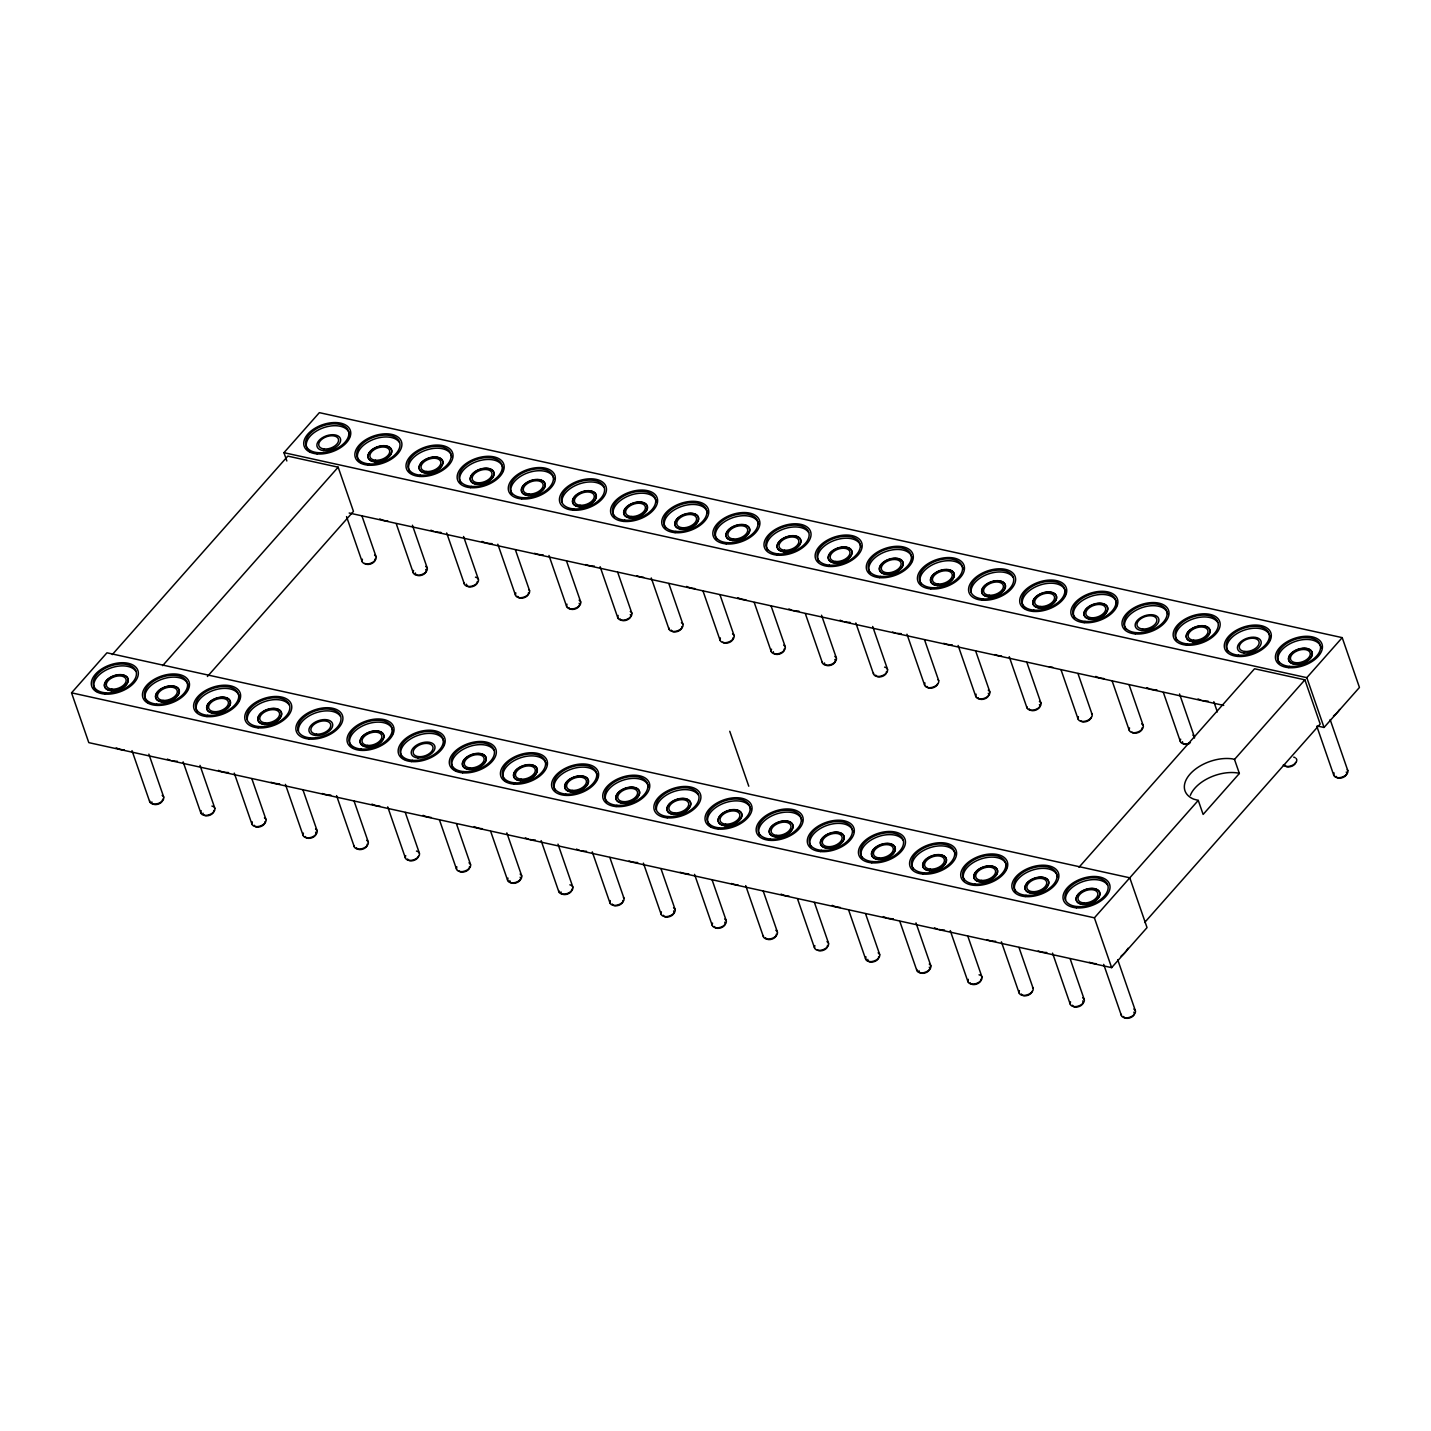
<?xml version="1.0" encoding="UTF-8"?>
<svg xmlns="http://www.w3.org/2000/svg" width="1431" height="1431" viewBox="0 0 1431 1431"><rect width="100%" height="100%" fill="white"/><g stroke="black" fill="none" stroke-linecap="round" stroke-linejoin="round"><path stroke-width="1.5" d="M71.55 692.837L106.949 652.804L1129.792 877.811L1147.036 927.61L1111.637 967.642L88.794 742.635L71.55 692.837L1094.393 917.826L1111.637 967.642M286.844 460.979L283.964 452.679L319.363 412.647L1342.206 637.636L1359.45 687.452L1324.051 727.467L1317.504 726.036M112.28 654.593L287.828 456.113L338.163 467.186L353.457 511.386L207.423 676.487M162.615 665.665L338.163 467.186M1079.01 867.24L1254.558 668.76L1304.893 679.832L1320.187 724.032L1144.657 922.494M1094.393 917.826L1198.266 800.394L1193.579 799.106A33.235 19.533 -19.1 0 1 1191.075 772.99A33.235 19.533 -19.1 0 1 1232.574 758.895L1234.506 759.432L1239.371 773.473L1203.131 814.436L1198.266 800.394M1234.506 759.432L1304.893 679.832M1324.051 727.467L1306.807 677.668L1342.206 637.636M283.964 452.679L1306.807 677.668M349.182 513.031L1223.72 705.411M1239.371 773.473L1237.439 772.937A33.235 19.533 -19.1 0 0 1190.342 795.314M1330.132 719.543L1347.823 770.665M1316.806 726.25L1333.799 775.316M1213.828 701.709L1217.352 711.923M1179.538 693.963L1194.402 736.911M1163.385 692.497L1180.378 741.58M1129.095 684.769L1143.262 725.66M1112.245 681.245L1129.238 730.329M1077.954 673.518L1092.121 714.409M1061.104 669.994L1078.098 719.077M1026.814 662.267L1040.981 703.158M1117.718 959.7L1135.409 1010.823M1009.249 656.704L1026.957 707.826M1103.695 964.369L1121.385 1015.491M975.674 651.016L989.841 691.906M1070.12 958.681L1084.269 999.571M958.108 645.453L975.817 696.575M1052.554 953.118L1070.245 1004.24M924.533 639.764L938.7 680.655M1018.979 947.429L1033.128 988.32M906.968 634.201L924.676 685.324M1001.414 941.866L1019.105 992.989M872.677 626.474L887.56 669.422M967.821 936.178L981.988 977.069M855.827 622.95L873.536 674.073M950.256 930.615L967.964 981.738M821.537 615.223L836.42 658.171M915.983 922.888L930.848 965.818M805.385 613.756L822.396 662.821M899.831 921.403L916.824 970.486M771.112 606.011L785.279 646.919M865.54 913.676L879.707 954.566M754.244 602.505L771.237 651.57M848.69 910.17L865.683 959.235M719.972 594.759L734.121 635.668M814.4 902.424L828.567 943.315M703.104 591.253L720.097 640.319M797.55 898.918L814.543 947.984M729.756 731.295L748.771 786.209M668.832 583.526L682.981 624.417M763.26 891.173L777.427 932.082M651.266 577.963L668.957 629.085M745.694 885.61L763.403 936.733M617.691 572.275L631.84 613.166M712.119 879.922L726.286 920.831M600.126 566.712L617.816 617.834M694.554 874.359L712.262 925.481M566.533 561.024L580.7 601.914M660.979 868.671L675.146 909.579M548.967 555.461L566.676 606.583M643.413 863.126L661.122 914.23M515.393 549.772L529.559 590.663M609.839 857.437L624.005 898.328M497.827 544.209L515.536 595.332M592.273 851.874L609.982 902.997M463.555 536.482L478.419 579.412M557.983 844.129L572.847 887.077M446.687 532.958L464.395 584.081M541.133 840.623L558.823 891.746M412.414 525.231L427.279 568.161M506.842 832.878L521.707 875.826M396.262 523.746L413.255 572.829M490.69 831.411L507.683 880.494M361.971 516.019L376.138 556.909M456.417 823.684L470.566 864.574M346.535 516.591L362.115 561.578M439.55 820.16L456.543 869.243M405.277 812.432L419.426 853.323M387.712 806.869L405.402 857.992M354.119 801.181L368.286 842.072M336.553 795.618L354.262 846.741M302.978 789.93L317.145 830.821M285.413 784.367L303.122 835.489M251.838 778.679L266.005 819.587M234.273 773.116L251.981 824.238M200 765.388L214.865 808.336M183.132 761.864L200.841 812.987M148.86 754.137L163.724 797.085M131.992 750.631L149.7 801.736M1082.695 997.801A7.388 4.347 -19.1 0 1 1078.545 1006.065A7.388 4.347 -19.1 0 1 1070.549 1001.843M964.476 880.566A22.431 13.183 -19.1 0 1 983.222 858.296A22.431 13.183 -19.1 0 1 1006.154 869.458M995.654 941.294A24.399 14.346 -19.1 0 1 991.916 941.008M990.18 940.704A24.399 14.346 -19.1 0 1 987.014 939.738M1032.073 991.325A5.635 3.309 -19.1 0 1 1026.921 995.6A5.635 3.309 -19.1 0 1 1021.323 993.99M1032.556 987.318A7.388 4.347 -19.1 0 1 1026.474 995.082A7.388 4.347 -19.1 0 1 1019.409 990.592M711.332 826.939A22.431 13.183 -19.1 0 1 721.993 803.989A22.431 13.183 -19.1 0 1 750.756 809.588M789.179 896.217A24.399 14.346 -19.1 0 1 781.058 894.089M827.44 945.444A5.635 3.309 -19.1 0 1 823.755 950.13A5.635 3.309 -19.1 0 1 817.19 949.755M826.993 941.562A7.388 4.347 -19.1 0 1 822.825 949.808A7.388 4.347 -19.1 0 1 814.847 945.605M776.3 934.193A5.635 3.309 -19.1 0 1 771.917 939.147A5.635 3.309 -19.1 0 1 765.621 937.752M775.852 930.311A7.388 4.347 -19.1 0 1 772.597 938.217A7.388 4.347 -19.1 0 1 763.313 935.588M759.915 835.561A22.431 13.183 -19.1 0 1 775.852 814.167A22.431 13.183 -19.1 0 1 801.897 820.822M520.151 877.185A5.635 3.309 -19.1 0 1 516.215 882.891A5.635 3.309 -19.1 0 1 509.83 880.62M520.133 874.055A7.388 4.347 -19.1 0 1 515.983 882.319A7.388 4.347 -19.1 0 1 507.987 878.097M929.291 967.195A5.635 3.309 -19.1 0 1 925.356 972.883A5.635 3.309 -19.1 0 1 918.97 970.612M506.753 781.934A22.431 13.183 -19.1 0 1 517.414 759.002A22.431 13.183 -19.1 0 1 546.177 764.583M1015.616 891.817A22.431 13.183 -19.1 0 1 1031.554 870.406A22.431 13.183 -19.1 0 1 1057.598 877.078M1046.794 952.527A24.399 14.346 -19.1 0 1 1038.173 950.971M1128.022 948.252A24.399 14.346 -19.1 0 1 1121.081 956.087M1096.039 963.707A24.399 14.346 -19.1 0 1 1089.313 962.222M482.336 828.71A24.399 14.346 -19.1 0 1 474.216 826.581M1295.627 762.419A5.635 3.309 -19.1 0 1 1290.494 766.676A5.635 3.309 -19.1 0 1 1284.877 765.084M1296.128 758.412A7.388 4.347 -19.1 0 1 1292.73 765.156A7.388 4.347 -19.1 0 1 1283.231 765.066M1293.731 757.16A7.388 4.347 -19.1 0 1 1295.109 757.643M1347.269 769.663A7.388 4.347 -19.1 0 1 1341.169 777.409A7.388 4.347 -19.1 0 1 1334.103 772.937M1346.267 772.025A5.635 3.309 -19.1 0 1 1343.029 777.462A5.635 3.309 -19.1 0 1 1336.017 776.335M1279.171 662.893A22.431 13.183 -19.1 0 1 1295.109 641.499A22.431 13.183 -19.1 0 1 1321.153 648.171M1208.068 701.118A24.399 14.346 -19.1 0 1 1202.595 700.546M1200.967 700.117A24.399 14.346 -19.1 0 1 1198.051 698.918M886.987 668.42A7.388 4.347 -19.1 0 1 881.818 675.897A7.388 4.347 -19.1 0 1 873.447 672.928M884.591 667.15A7.388 4.347 -19.1 0 1 885.986 667.651M971.166 592.166A22.431 13.183 -19.1 0 1 988.266 574.01A22.431 13.183 -19.1 0 1 1013.13 577.426M818.908 561.65A22.431 13.183 -19.1 0 1 834.845 540.256A22.431 13.183 -19.1 0 1 860.872 546.91M643.61 577.301A24.399 14.346 -19.1 0 1 636.884 575.817M681.854 626.545A5.635 3.309 -19.1 0 1 677.489 631.482A5.635 3.309 -19.1 0 1 671.175 630.087M681.406 622.646A7.388 4.347 -19.1 0 1 678.151 630.57A7.388 4.347 -19.1 0 1 668.867 627.923M614.328 516.645A22.431 13.183 -19.1 0 1 630.266 495.251A22.431 13.183 -19.1 0 1 656.31 501.923M361.184 463.036A22.431 13.183 -19.1 0 1 369.234 441.356A22.431 13.183 -19.1 0 1 399.428 442.429M387.89 521.063A24.399 14.346 -19.1 0 1 379.77 518.934M425.723 569.538A5.635 3.309 -19.1 0 1 421.787 575.226A5.635 3.309 -19.1 0 1 415.401 572.972M425.705 566.408A7.388 4.347 -19.1 0 1 421.537 574.654A7.388 4.347 -19.1 0 1 413.559 570.432M1125.75 629.157A22.431 13.183 -19.1 0 1 1141.688 607.746A22.431 13.183 -19.1 0 1 1167.732 614.418M1156.928 689.867A24.399 14.346 -19.1 0 1 1151.454 689.295M1149.826 688.866A24.399 14.346 -19.1 0 1 1146.911 687.667M1188.911 743.977A5.635 3.309 -19.1 0 1 1183.026 743.351M1182.596 742.582A5.635 3.309 -19.1 0 1 1182.525 741.705M1192.828 735.14A7.388 4.347 -19.1 0 1 1194.491 738.074M1190.431 742.653A7.388 4.347 -19.1 0 1 1182.614 743.619A7.388 4.347 -19.1 0 1 1180.682 739.183M528.433 592.792A5.635 3.309 -19.1 0 1 524.068 597.729A5.635 3.309 -19.1 0 1 517.754 596.351M528.987 589.661A7.388 4.347 -19.1 0 1 522.905 597.425A7.388 4.347 -19.1 0 1 515.84 592.935M798.927 611.126A24.399 14.346 -19.1 0 1 793.454 610.536M791.826 610.107A24.399 14.346 -19.1 0 1 788.91 608.926M834.845 659.53A5.635 3.309 -19.1 0 1 830.91 665.236A5.635 3.309 -19.1 0 1 824.524 662.964M834.828 656.4A7.388 4.347 -19.1 0 1 831.572 664.306A7.388 4.347 -19.1 0 1 822.288 661.677M1074.609 617.906A22.431 13.183 -19.1 0 1 1093.356 595.636A22.431 13.183 -19.1 0 1 1116.287 606.798M579.144 603.274A5.635 3.309 -19.1 0 1 575.888 608.73A5.635 3.309 -19.1 0 1 568.894 607.585M579.126 600.144A7.388 4.347 -19.1 0 1 574.958 608.408A7.388 4.347 -19.1 0 1 566.98 604.186M1176.89 640.39A22.431 13.183 -19.1 0 1 1190.109 620.07A22.431 13.183 -19.1 0 1 1217.709 622.431M310.044 451.785A22.431 13.183 -19.1 0 1 323.424 427.762A22.431 13.183 -19.1 0 1 349.164 438.047M375.011 559.038A5.635 3.309 -19.1 0 1 371.327 563.725A5.635 3.309 -19.1 0 1 364.762 563.349M374.564 555.156A7.388 4.347 -19.1 0 1 370.396 563.403A7.388 4.347 -19.1 0 1 362.419 559.199M1339.666 709.454A24.399 14.346 -19.1 0 1 1333.495 715.929M1228.031 651.642A22.431 13.183 -19.1 0 1 1246.777 629.39A22.431 13.183 -19.1 0 1 1269.708 640.551M366.712 840.319A7.388 4.347 -19.1 0 1 363.456 848.225A7.388 4.347 -19.1 0 1 354.173 845.578M367.159 844.201A5.635 3.309 -19.1 0 1 362.794 849.138A5.635 3.309 -19.1 0 1 356.48 847.76M97.63 691.942A22.431 13.183 -19.1 0 1 105.679 670.263A22.431 13.183 -19.1 0 1 135.873 671.354M298.471 731.08A22.431 13.183 -19.1 0 1 315.571 712.924A22.431 13.183 -19.1 0 1 340.453 716.341M353.332 748.198A22.431 13.183 -19.1 0 1 366.712 724.175A22.431 13.183 -19.1 0 1 392.452 734.461M944.514 930.043A24.399 14.346 -19.1 0 1 939.04 929.452M937.412 929.023A24.399 14.346 -19.1 0 1 934.497 927.825M980.861 979.198A5.635 3.309 -19.1 0 1 977.838 983.562A5.635 3.309 -19.1 0 1 971.381 984.099M970.612 983.508A5.635 3.309 -19.1 0 1 970.182 982.757M981.416 976.085A7.388 4.347 -19.1 0 1 975.334 983.83A7.388 4.347 -19.1 0 1 968.268 979.341M979.037 974.815A7.388 4.347 -19.1 0 1 980.414 975.316M315.589 832.198A5.635 3.309 -19.1 0 1 312.334 837.636A5.635 3.309 -19.1 0 1 305.34 836.509M315.571 829.068A7.388 4.347 -19.1 0 1 311.403 837.314A7.388 4.347 -19.1 0 1 303.426 833.11M586.513 851.284A24.399 14.346 -19.1 0 1 581.04 850.712M579.412 850.282A24.399 14.346 -19.1 0 1 576.496 849.084M247.33 719.829A22.431 13.183 -19.1 0 1 264.431 701.673A22.431 13.183 -19.1 0 1 289.312 705.089M279.653 783.794A24.399 14.346 -19.1 0 1 271.031 782.238M197.353 711.815A22.431 13.183 -19.1 0 1 216.099 689.563A22.431 13.183 -19.1 0 1 239.031 700.707M228.513 772.543A24.399 14.346 -19.1 0 1 218.496 770.343M264.878 821.698A5.635 3.309 -19.1 0 1 260.514 826.653A5.635 3.309 -19.1 0 1 254.199 825.258M264.431 817.817A7.388 4.347 -19.1 0 1 260.263 826.063A7.388 4.347 -19.1 0 1 252.285 821.859M512.048 494.16A22.431 13.183 -19.1 0 1 527.985 472.767A22.431 13.183 -19.1 0 1 554.03 479.421M543.225 554.87A24.399 14.346 -19.1 0 1 534.586 553.314M811.055 846.812A22.431 13.183 -19.1 0 1 826.993 825.419A22.431 13.183 -19.1 0 1 853.037 832.073M404.472 759.45A22.431 13.183 -19.1 0 1 417.852 735.427A22.431 13.183 -19.1 0 1 443.592 745.712M431.196 817.459A24.399 14.346 -19.1 0 1 423.075 815.33M469.44 866.703A5.635 3.309 -19.1 0 1 465.755 871.39A5.635 3.309 -19.1 0 1 459.19 871.014M468.992 862.804A7.388 4.347 -19.1 0 1 464.842 871.068A7.388 4.347 -19.1 0 1 456.847 866.846M862.195 858.063A22.431 13.183 -19.1 0 1 875.414 837.743A22.431 13.183 -19.1 0 1 903.015 840.086M893.355 918.791A24.399 14.346 -19.1 0 1 887.9 918.201M886.272 917.772A24.399 14.346 -19.1 0 1 883.338 916.591M569.896 884.823A7.388 4.347 -19.1 0 1 572.311 889.885A7.388 4.347 -19.1 0 1 564.029 894.16A7.388 4.347 -19.1 0 1 558.734 890.583M571.72 889.206A5.635 3.309 -19.1 0 1 566.658 894.339A5.635 3.309 -19.1 0 1 560.97 891.871M929.274 964.065A7.388 4.347 -19.1 0 1 926.018 971.971A7.388 4.347 -19.1 0 1 916.734 969.324M214.292 807.334A7.388 4.347 -19.1 0 1 208.193 815.08A7.388 4.347 -19.1 0 1 201.145 810.608M211.913 806.082A7.388 4.347 -19.1 0 1 213.291 806.565M213.738 810.447A5.635 3.309 -19.1 0 1 208.658 815.598A5.635 3.309 -19.1 0 1 202.987 813.13M162.15 795.314A7.388 4.347 -19.1 0 1 158.895 803.22A7.388 4.347 -19.1 0 1 149.611 800.591M162.597 799.196A5.635 3.309 -19.1 0 1 157.517 804.347A5.635 3.309 -19.1 0 1 151.847 801.879M688.794 873.786A24.399 14.346 -19.1 0 1 680.172 872.23M656.453 809.821A22.431 13.183 -19.1 0 1 673.572 791.665A22.431 13.183 -19.1 0 1 698.435 795.099M673.572 907.809A7.388 4.347 -19.1 0 1 669.404 916.055A7.388 4.347 -19.1 0 1 661.408 911.851M673.572 910.939A5.635 3.309 -19.1 0 1 670.334 916.377A5.635 3.309 -19.1 0 1 663.322 915.25M637.654 862.535A24.399 14.346 -19.1 0 1 629.032 860.979M606.494 801.807A22.431 13.183 -19.1 0 1 622.431 780.414A22.431 13.183 -19.1 0 1 648.458 787.086M1065.594 899.813A22.431 13.183 -19.1 0 1 1082.695 881.657A22.431 13.183 -19.1 0 1 1107.576 885.091M1133.835 1009.052A7.388 4.347 -19.1 0 1 1130.579 1016.976A7.388 4.347 -19.1 0 1 1121.296 1014.329M1133.853 1012.182A5.635 3.309 -19.1 0 1 1130.615 1017.62A5.635 3.309 -19.1 0 1 1123.603 1016.493M1082.712 1000.931A5.635 3.309 -19.1 0 1 1079.457 1006.387A5.635 3.309 -19.1 0 1 1072.463 1005.242M124.336 749.969A24.399 14.346 -19.1 0 1 116.215 747.841M330.811 795.046A24.399 14.346 -19.1 0 1 322.172 793.49M724.73 922.19A5.635 3.309 -19.1 0 1 721.474 927.628A5.635 3.309 -19.1 0 1 714.463 926.501M724.712 919.06A7.388 4.347 -19.1 0 1 720.544 927.306A7.388 4.347 -19.1 0 1 712.566 923.102M738.038 884.966A24.399 14.346 -19.1 0 1 731.313 883.482M840.319 907.469A24.399 14.346 -19.1 0 1 832.198 905.34M878.58 956.695A5.635 3.309 -19.1 0 1 874.896 961.382A5.635 3.309 -19.1 0 1 868.331 961.006M867.902 960.255A5.635 3.309 -19.1 0 1 867.83 959.378M878.133 952.813A7.388 4.347 -19.1 0 1 873.965 961.06A7.388 4.347 -19.1 0 1 865.988 956.856M148.77 703.193A22.431 13.183 -19.1 0 1 162.15 679.17A22.431 13.183 -19.1 0 1 187.89 689.474M177.372 761.292A24.399 14.346 -19.1 0 1 171.917 760.702M170.289 760.272A24.399 14.346 -19.1 0 1 167.355 759.092M913.336 869.315A22.431 13.183 -19.1 0 1 929.274 847.921A22.431 13.183 -19.1 0 1 955.318 854.575M535.373 840.033A24.399 14.346 -19.1 0 1 529.899 839.46M528.272 839.031A24.399 14.346 -19.1 0 1 525.356 837.833M622.879 900.457A5.635 3.309 -19.1 0 1 618.496 905.394A5.635 3.309 -19.1 0 1 612.182 903.998M623.433 897.326A7.388 4.347 -19.1 0 1 617.333 905.09A7.388 4.347 -19.1 0 1 610.268 900.6M380.056 806.208A24.399 14.346 -19.1 0 1 371.935 804.079M418.371 856.328A5.635 3.309 -19.1 0 1 413.219 860.603A5.635 3.309 -19.1 0 1 407.62 859.011M416.475 851.069A7.388 4.347 -19.1 0 1 418.603 856.543A7.388 4.347 -19.1 0 1 409.445 860.407A7.388 4.347 -19.1 0 1 405.706 855.595M555.335 790.556A22.431 13.183 -19.1 0 1 574.081 768.304A22.431 13.183 -19.1 0 1 597.013 779.466M694.75 588.552A24.399 14.346 -19.1 0 1 686.63 586.424M732.994 637.797A5.635 3.309 -19.1 0 1 729.327 642.465A5.635 3.309 -19.1 0 1 722.744 642.108M732.547 633.897A7.388 4.347 -19.1 0 1 728.397 642.143A7.388 4.347 -19.1 0 1 720.401 637.94M1141.688 723.889A7.388 4.347 -19.1 0 1 1137.52 732.153A7.388 4.347 -19.1 0 1 1129.542 727.932M1142.135 727.789A5.635 3.309 -19.1 0 1 1138.45 732.475A5.635 3.309 -19.1 0 1 1131.885 732.1M716.609 539.147A22.431 13.183 -19.1 0 1 732.565 517.754A22.431 13.183 -19.1 0 1 758.591 524.426M745.891 599.804A24.399 14.346 -19.1 0 1 737.77 597.675M784.152 649.03A5.635 3.309 -19.1 0 1 780.467 653.717A5.635 3.309 -19.1 0 1 773.885 653.341M773.456 652.59A5.635 3.309 -19.1 0 1 773.384 651.713M783.687 645.148A7.388 4.347 -19.1 0 1 779.537 653.395A7.388 4.347 -19.1 0 1 771.542 649.191M1103.873 678.544A24.399 14.346 -19.1 0 1 1095.77 676.416M460.907 482.909A22.431 13.183 -19.1 0 1 479.653 460.639A22.431 13.183 -19.1 0 1 502.585 471.801M492.085 543.637A24.399 14.346 -19.1 0 1 486.612 543.047M484.984 542.617A24.399 14.346 -19.1 0 1 482.068 541.419M412.325 474.287A22.431 13.183 -19.1 0 1 422.986 451.337A22.431 13.183 -19.1 0 1 451.749 456.918M440.927 532.386A24.399 14.346 -19.1 0 1 435.471 531.795M433.843 531.366A24.399 14.346 -19.1 0 1 430.91 530.185M477.292 581.541A5.635 3.309 -19.1 0 1 472.212 586.692A5.635 3.309 -19.1 0 1 466.542 584.206M475.468 577.158A7.388 4.347 -19.1 0 1 477.882 582.22A7.388 4.347 -19.1 0 1 469.601 586.495A7.388 4.347 -19.1 0 1 464.306 582.918M665.469 527.896A22.431 13.183 -19.1 0 1 681.424 506.502A22.431 13.183 -19.1 0 1 707.451 513.174M850.068 622.378A24.399 14.346 -19.1 0 1 844.612 621.787M842.966 621.358A24.399 14.346 -19.1 0 1 840.051 620.178M886.433 671.533A5.635 3.309 -19.1 0 1 883.41 675.915A5.635 3.309 -19.1 0 1 876.953 676.434M876.183 675.843A5.635 3.309 -19.1 0 1 875.736 675.092M870.048 572.901A22.431 13.183 -19.1 0 1 888.776 550.649A22.431 13.183 -19.1 0 1 911.708 561.793M901.208 633.629A24.399 14.346 -19.1 0 1 897.487 633.361M895.752 633.039A24.399 14.346 -19.1 0 1 892.586 632.073M937.645 683.66A5.635 3.309 -19.1 0 1 932.493 687.935A5.635 3.309 -19.1 0 1 926.877 686.343M938.128 679.671A7.388 4.347 -19.1 0 1 932.028 687.417A7.388 4.347 -19.1 0 1 924.981 682.945M921.188 584.152A22.431 13.183 -19.1 0 1 937.126 562.759A22.431 13.183 -19.1 0 1 963.17 569.413M1001.593 656.042A24.399 14.346 -19.1 0 1 994.867 654.575M1039.425 704.535A5.635 3.309 -19.1 0 1 1036.169 709.973A5.635 3.309 -19.1 0 1 1029.175 708.846M1039.407 701.405A7.388 4.347 -19.1 0 1 1036.151 709.311A7.388 4.347 -19.1 0 1 1026.868 706.664M455.613 770.701A22.431 13.183 -19.1 0 1 463.68 749.021A22.431 13.183 -19.1 0 1 493.874 750.094M1026.027 609.284A22.431 13.183 -19.1 0 1 1039.407 585.261A22.431 13.183 -19.1 0 1 1065.147 595.546M1052.733 667.293A24.399 14.346 -19.1 0 1 1049.173 666.792M952.348 644.88A24.399 14.346 -19.1 0 1 943.727 643.324M988.284 693.284A5.635 3.309 -19.1 0 1 985.029 698.722A5.635 3.309 -19.1 0 1 978.035 697.595M988.266 690.153A7.388 4.347 -19.1 0 1 984.099 698.4A7.388 4.347 -19.1 0 1 976.121 694.178M1091.066 717.414A5.635 3.309 -19.1 0 1 1086.63 721.474A5.635 3.309 -19.1 0 1 1080.745 720.848M1091.549 713.407A7.388 4.347 -19.1 0 1 1085.449 721.17A7.388 4.347 -19.1 0 1 1078.402 716.681M562.025 502.156A22.431 13.183 -19.1 0 1 579.126 484A22.431 13.183 -19.1 0 1 604.007 487.434M594.366 566.121A24.399 14.346 -19.1 0 1 585.726 564.565M630.284 614.525A5.635 3.309 -19.1 0 1 627.028 619.981A5.635 3.309 -19.1 0 1 620.034 618.836M630.266 611.395A7.388 4.347 -19.1 0 1 626.116 619.659A7.388 4.347 -19.1 0 1 618.12 615.437M767.767 550.398A22.431 13.183 -19.1 0 1 780.968 530.078A22.431 13.183 -19.1 0 1 808.569 532.421M105.483 692.819A22.431 13.183 -19.1 0 0 136.392 672.695A22.431 13.183 -19.1 0 0 102.603 669.833A22.431 13.183 -19.1 0 0 105.483 692.819M366.908 746.982A12.342 7.262 -19.1 0 0 383.919 735.91A12.342 7.262 -19.1 0 0 365.316 734.318A12.342 7.262 -19.1 0 0 366.908 746.982M974.887 884.054A22.431 13.183 -19.1 0 0 1005.814 863.948A22.431 13.183 -19.1 0 0 972.007 861.068A22.431 13.183 -19.1 0 0 974.887 884.054M974.064 885.324A24.399 14.346 -19.1 0 0 1007.692 863.448A24.399 14.346 -19.1 0 0 970.933 860.317A24.399 14.346 -19.1 0 0 974.064 885.324M111.099 690.457A12.342 7.262 -19.1 0 0 128.11 679.385A12.342 7.262 -19.1 0 0 109.507 677.811A12.342 7.262 -19.1 0 0 111.099 690.457M111.94 689.152A10.321 6.064 -19.1 0 0 126.161 679.904A10.321 6.064 -19.1 0 0 110.616 678.58A10.321 6.064 -19.1 0 0 111.94 689.152M981.362 880.405A10.321 6.064 -19.1 0 0 995.582 871.139A10.321 6.064 -19.1 0 0 980.02 869.815A10.321 6.064 -19.1 0 0 981.362 880.405M776.783 835.4A10.321 6.064 -19.1 0 0 791.003 826.152A10.321 6.064 -19.1 0 0 775.459 824.828A10.321 6.064 -19.1 0 0 776.783 835.4M770.325 839.067A22.431 13.183 -19.1 0 0 801.235 818.943A22.431 13.183 -19.1 0 0 767.445 816.064A22.431 13.183 -19.1 0 0 770.325 839.067M514.605 782.811A22.431 13.183 -19.1 0 0 545.533 762.705A22.431 13.183 -19.1 0 0 511.726 759.825A22.431 13.183 -19.1 0 0 514.605 782.811M469.94 767.91A10.321 6.064 -19.1 0 0 484.161 758.645A10.321 6.064 -19.1 0 0 468.617 757.321A10.321 6.064 -19.1 0 0 469.94 767.91M469.189 769.484A12.342 7.262 -19.1 0 0 486.2 758.412A12.342 7.262 -19.1 0 0 467.597 756.82A12.342 7.262 -19.1 0 0 469.189 769.484M469.1 769.198A12.342 7.262 -19.1 0 0 486.111 758.126A12.342 7.262 -19.1 0 0 467.508 756.552A12.342 7.262 -19.1 0 0 469.1 769.198M513.801 784.081A24.399 14.346 -19.1 0 0 547.411 762.204A24.399 14.346 -19.1 0 0 510.652 759.074A24.399 14.346 -19.1 0 0 513.801 784.081M616.081 806.565A24.399 14.346 -19.1 0 0 649.71 784.689A24.399 14.346 -19.1 0 0 612.933 781.576A24.399 14.346 -19.1 0 0 616.081 806.565M667.222 817.817A24.399 14.346 -19.1 0 0 700.85 795.94A24.399 14.346 -19.1 0 0 664.091 792.81A24.399 14.346 -19.1 0 0 667.222 817.817M769.502 840.319A24.399 14.346 -19.1 0 0 803.131 818.443A24.399 14.346 -19.1 0 0 766.372 815.312A24.399 14.346 -19.1 0 0 769.502 840.319M922.923 874.073A24.399 14.346 -19.1 0 0 956.552 852.196A24.399 14.346 -19.1 0 0 919.793 849.066A24.399 14.346 -19.1 0 0 922.923 874.073M1076.345 907.826A24.399 14.346 -19.1 0 0 1109.973 885.932A24.399 14.346 -19.1 0 0 1073.214 882.82A24.399 14.346 -19.1 0 0 1076.345 907.826M1026.027 895.305A22.431 13.183 -19.1 0 0 1056.954 875.2A22.431 13.183 -19.1 0 0 1023.147 872.32A22.431 13.183 -19.1 0 0 1026.027 895.305M980.503 881.693A12.342 7.262 -19.1 0 0 997.532 870.62A12.342 7.262 -19.1 0 0 978.929 869.046A12.342 7.262 -19.1 0 0 980.503 881.693M980.611 881.979A12.342 7.262 -19.1 0 0 997.622 870.907A12.342 7.262 -19.1 0 0 979.019 869.315A12.342 7.262 -19.1 0 0 980.611 881.979M1032.502 891.656A10.321 6.064 -19.1 0 0 1046.723 882.39A10.321 6.064 -19.1 0 0 1031.161 881.067A10.321 6.064 -19.1 0 0 1032.502 891.656M776.031 836.974A12.342 7.262 -19.1 0 0 793.06 825.902A12.342 7.262 -19.1 0 0 774.457 824.328A12.342 7.262 -19.1 0 0 776.031 836.974M775.942 836.706A12.342 7.262 -19.1 0 0 792.953 825.633A12.342 7.262 -19.1 0 0 774.35 824.041A12.342 7.262 -19.1 0 0 775.942 836.706M1083.643 902.907A10.321 6.064 -19.1 0 0 1097.863 893.642A10.321 6.064 -19.1 0 0 1082.319 892.318A10.321 6.064 -19.1 0 0 1083.643 902.907M1025.204 896.575A24.399 14.346 -19.1 0 0 1058.833 874.699A24.399 14.346 -19.1 0 0 1022.074 871.568A24.399 14.346 -19.1 0 0 1025.204 896.575M871.783 862.821A24.399 14.346 -19.1 0 0 905.412 840.945A24.399 14.346 -19.1 0 0 868.653 837.815A24.399 14.346 -19.1 0 0 871.783 862.821M820.643 851.57A24.399 14.346 -19.1 0 0 854.271 829.694A24.399 14.346 -19.1 0 0 817.512 826.563A24.399 14.346 -19.1 0 0 820.643 851.57M718.362 829.068A24.399 14.346 -19.1 0 0 751.99 807.191A24.399 14.346 -19.1 0 0 715.232 804.061A24.399 14.346 -19.1 0 0 718.362 829.068M1244.165 653.055A12.342 7.262 -19.1 0 0 1261.176 641.982A12.342 7.262 -19.1 0 0 1242.573 640.408A12.342 7.262 -19.1 0 0 1244.165 653.055M1193.025 641.804A12.342 7.262 -19.1 0 0 1210.036 630.731A12.342 7.262 -19.1 0 0 1191.433 629.157A12.342 7.262 -19.1 0 0 1193.025 641.804M1192.917 641.535A12.342 7.262 -19.1 0 0 1209.946 630.463A12.342 7.262 -19.1 0 0 1191.343 628.889A12.342 7.262 -19.1 0 0 1192.917 641.535M1193.776 640.229A10.321 6.064 -19.1 0 0 1207.997 630.982A10.321 6.064 -19.1 0 0 1192.434 629.658A10.321 6.064 -19.1 0 0 1193.776 640.229M1244.916 651.481A10.321 6.064 -19.1 0 0 1259.137 642.233A10.321 6.064 -19.1 0 0 1243.575 640.909A10.321 6.064 -19.1 0 0 1244.916 651.481M1288.776 667.651A24.399 14.346 -19.1 0 0 1322.387 645.775A24.399 14.346 -19.1 0 0 1285.628 642.644A24.399 14.346 -19.1 0 0 1288.776 667.651M1289.581 666.399A22.431 13.183 -19.1 0 0 1320.509 646.275A22.431 13.183 -19.1 0 0 1286.702 643.413A22.431 13.183 -19.1 0 0 1289.581 666.399M1295.305 664.306A12.342 7.262 -19.1 0 0 1312.316 653.234A12.342 7.262 -19.1 0 0 1293.713 651.66A12.342 7.262 -19.1 0 0 1295.305 664.306M982.739 598.891A22.431 13.183 -19.1 0 0 1013.649 578.786A22.431 13.183 -19.1 0 0 979.859 575.906A22.431 13.183 -19.1 0 0 982.739 598.891M988.445 596.816A12.342 7.262 -19.1 0 0 1005.474 585.744A12.342 7.262 -19.1 0 0 986.871 584.152A12.342 7.262 -19.1 0 0 988.445 596.816M828.495 566.408A24.399 14.346 -19.1 0 0 862.124 544.531A24.399 14.346 -19.1 0 0 825.347 541.401A24.399 14.346 -19.1 0 0 828.495 566.408M829.318 565.156A22.431 13.183 -19.1 0 0 860.228 545.032A22.431 13.183 -19.1 0 0 826.42 542.17A22.431 13.183 -19.1 0 0 829.318 565.156M835.024 563.063A12.342 7.262 -19.1 0 0 852.035 551.99A12.342 7.262 -19.1 0 0 833.432 550.416A12.342 7.262 -19.1 0 0 835.024 563.063M834.935 562.794A12.342 7.262 -19.1 0 0 851.946 551.722A12.342 7.262 -19.1 0 0 833.343 550.13A12.342 7.262 -19.1 0 0 834.935 562.794M835.776 561.489A10.321 6.064 -19.1 0 0 849.996 552.241A10.321 6.064 -19.1 0 0 834.452 550.917A10.321 6.064 -19.1 0 0 835.776 561.489M111.189 690.726A12.342 7.262 -19.1 0 0 128.218 679.653A12.342 7.262 -19.1 0 0 109.615 678.079A12.342 7.262 -19.1 0 0 111.189 690.726M631.214 516.484A10.321 6.064 -19.1 0 0 645.435 507.236A10.321 6.064 -19.1 0 0 629.89 505.912A10.321 6.064 -19.1 0 0 631.214 516.484M630.463 518.058A12.342 7.262 -19.1 0 0 647.474 506.985A12.342 7.262 -19.1 0 0 628.871 505.411A12.342 7.262 -19.1 0 0 630.463 518.058M630.356 517.789A12.342 7.262 -19.1 0 0 647.384 506.717A12.342 7.262 -19.1 0 0 628.781 505.143A12.342 7.262 -19.1 0 0 630.356 517.789M564.941 795.332A24.399 14.346 -19.1 0 0 598.569 773.438A24.399 14.346 -19.1 0 0 561.793 770.325A24.399 14.346 -19.1 0 0 564.941 795.332M360.362 750.327A24.399 14.346 -19.1 0 0 393.99 728.451A24.399 14.346 -19.1 0 0 357.231 725.32A24.399 14.346 -19.1 0 0 360.362 750.327M411.502 761.578A24.399 14.346 -19.1 0 0 445.13 739.702A24.399 14.346 -19.1 0 0 408.372 736.571A24.399 14.346 -19.1 0 0 411.502 761.578M206.94 716.573A24.399 14.346 -19.1 0 0 240.569 694.697A24.399 14.346 -19.1 0 0 203.81 691.567A24.399 14.346 -19.1 0 0 206.94 716.573M784.635 550.237A10.321 6.064 -19.1 0 0 798.856 540.99A10.321 6.064 -19.1 0 0 783.312 539.666A10.321 6.064 -19.1 0 0 784.635 550.237M783.884 551.811A12.342 7.262 -19.1 0 0 800.895 540.739A12.342 7.262 -19.1 0 0 782.292 539.165A12.342 7.262 -19.1 0 0 783.884 551.811M783.794 551.543A12.342 7.262 -19.1 0 0 800.805 540.471A12.342 7.262 -19.1 0 0 782.202 538.879A12.342 7.262 -19.1 0 0 783.794 551.543M624.739 520.151A22.431 13.183 -19.1 0 0 655.666 500.045A22.431 13.183 -19.1 0 0 621.859 497.165A22.431 13.183 -19.1 0 0 624.739 520.151M727.02 542.653A22.431 13.183 -19.1 0 0 757.947 522.53A22.431 13.183 -19.1 0 0 724.14 519.668A22.431 13.183 -19.1 0 0 727.02 542.653M675.879 531.402A22.431 13.183 -19.1 0 0 706.807 511.278A22.431 13.183 -19.1 0 0 672.999 508.416A22.431 13.183 -19.1 0 0 675.879 531.402M369.037 463.912A22.431 13.183 -19.1 0 0 399.947 443.789A22.431 13.183 -19.1 0 0 366.157 440.909A22.431 13.183 -19.1 0 0 369.037 463.912M374.743 461.819A12.342 7.262 -19.1 0 0 391.772 450.747A12.342 7.262 -19.1 0 0 373.169 449.173A12.342 7.262 -19.1 0 0 374.743 461.819M374.654 461.551A12.342 7.262 -19.1 0 0 391.665 450.479A12.342 7.262 -19.1 0 0 373.062 448.887A12.342 7.262 -19.1 0 0 374.654 461.551M375.494 460.245A10.321 6.064 -19.1 0 0 389.715 450.998A10.321 6.064 -19.1 0 0 374.171 449.674A10.321 6.064 -19.1 0 0 375.494 460.245M1136.16 632.645A22.431 13.183 -19.1 0 0 1167.07 612.54A22.431 13.183 -19.1 0 0 1133.28 609.66A22.431 13.183 -19.1 0 0 1136.16 632.645M1141.884 630.552A12.342 7.262 -19.1 0 0 1158.895 619.498A12.342 7.262 -19.1 0 0 1140.292 617.906A12.342 7.262 -19.1 0 0 1141.884 630.552M1142.618 628.996A10.321 6.064 -19.1 0 0 1156.856 619.73A10.321 6.064 -19.1 0 0 1141.294 618.407A10.321 6.064 -19.1 0 0 1142.618 628.996M1085.02 621.394A22.431 13.183 -19.1 0 0 1115.93 601.288A22.431 13.183 -19.1 0 0 1082.14 598.408A22.431 13.183 -19.1 0 0 1085.02 621.394M1090.744 619.319A12.342 7.262 -19.1 0 0 1107.755 608.247A12.342 7.262 -19.1 0 0 1089.152 606.655A12.342 7.262 -19.1 0 0 1090.744 619.319M1090.637 619.033A12.342 7.262 -19.1 0 0 1107.648 607.96A12.342 7.262 -19.1 0 0 1089.045 606.386A12.342 7.262 -19.1 0 0 1090.637 619.033M1091.477 617.745A10.321 6.064 -19.1 0 0 1105.716 608.479A10.321 6.064 -19.1 0 0 1090.154 607.155A10.321 6.064 -19.1 0 0 1091.477 617.745M1187.301 643.896A22.431 13.183 -19.1 0 0 1218.228 623.791A22.431 13.183 -19.1 0 0 1184.421 620.911A22.431 13.183 -19.1 0 0 1187.301 643.896M1186.478 645.148A24.399 14.346 -19.1 0 0 1220.106 623.272A24.399 14.346 -19.1 0 0 1183.348 620.16A24.399 14.346 -19.1 0 0 1186.478 645.148M317.074 453.913A24.399 14.346 -19.1 0 0 350.702 432.037A24.399 14.346 -19.1 0 0 313.944 428.906A24.399 14.346 -19.1 0 0 317.074 453.913M317.897 452.661A22.431 13.183 -19.1 0 0 348.806 432.538A22.431 13.183 -19.1 0 0 315.017 429.658A22.431 13.183 -19.1 0 0 317.897 452.661M323.603 450.568A12.342 7.262 -19.1 0 0 340.632 439.496A12.342 7.262 -19.1 0 0 322.029 437.922A12.342 7.262 -19.1 0 0 323.603 450.568M324.354 448.994A10.321 6.064 -19.1 0 0 338.575 439.746A10.321 6.064 -19.1 0 0 323.03 438.423A10.321 6.064 -19.1 0 0 324.354 448.994M1295.216 664.038A12.342 7.262 -19.1 0 0 1312.227 652.965A12.342 7.262 -19.1 0 0 1293.624 651.373A12.342 7.262 -19.1 0 0 1295.216 664.038M1296.057 662.732A10.321 6.064 -19.1 0 0 1310.277 653.484A10.321 6.064 -19.1 0 0 1294.733 652.16A10.321 6.064 -19.1 0 0 1296.057 662.732M1237.618 656.4A24.399 14.346 -19.1 0 0 1271.247 634.523A24.399 14.346 -19.1 0 0 1234.488 631.411A24.399 14.346 -19.1 0 0 1237.618 656.4M1084.197 622.664A24.399 14.346 -19.1 0 0 1117.826 600.787A24.399 14.346 -19.1 0 0 1081.067 597.657A24.399 14.346 -19.1 0 0 1084.197 622.664M1033.057 611.413A24.399 14.346 -19.1 0 0 1066.685 589.536A24.399 14.346 -19.1 0 0 1029.926 586.406A24.399 14.346 -19.1 0 0 1033.057 611.413M930.776 588.91A24.399 14.346 -19.1 0 0 964.405 567.034A24.399 14.346 -19.1 0 0 927.646 563.903A24.399 14.346 -19.1 0 0 930.776 588.91M777.355 555.156A24.399 14.346 -19.1 0 0 810.983 533.28A24.399 14.346 -19.1 0 0 774.207 530.15A24.399 14.346 -19.1 0 0 777.355 555.156M572.776 510.169A24.399 14.346 -19.1 0 0 606.404 488.293A24.399 14.346 -19.1 0 0 569.645 485.163A24.399 14.346 -19.1 0 0 572.776 510.169M623.916 521.421A24.399 14.346 -19.1 0 0 657.545 499.526A24.399 14.346 -19.1 0 0 620.786 496.414A24.399 14.346 -19.1 0 0 623.916 521.421M521.635 498.918A24.399 14.346 -19.1 0 0 555.264 477.042A24.399 14.346 -19.1 0 0 518.505 473.911A24.399 14.346 -19.1 0 0 521.635 498.918M419.355 476.416A24.399 14.346 -19.1 0 0 452.983 454.539A24.399 14.346 -19.1 0 0 416.224 451.409A24.399 14.346 -19.1 0 0 419.355 476.416M368.214 465.164A24.399 14.346 -19.1 0 0 401.843 443.288A24.399 14.346 -19.1 0 0 365.084 440.158A24.399 14.346 -19.1 0 0 368.214 465.164M470.495 487.667A24.399 14.346 -19.1 0 0 504.123 465.79A24.399 14.346 -19.1 0 0 467.365 462.66A24.399 14.346 -19.1 0 0 470.495 487.667M675.074 532.654A24.399 14.346 -19.1 0 0 708.685 510.778A24.399 14.346 -19.1 0 0 671.926 507.665A24.399 14.346 -19.1 0 0 675.074 532.654M726.215 543.905A24.399 14.346 -19.1 0 0 759.843 522.029A24.399 14.346 -19.1 0 0 723.066 518.898A24.399 14.346 -19.1 0 0 726.215 543.905M879.636 577.659A24.399 14.346 -19.1 0 0 913.264 555.783A24.399 14.346 -19.1 0 0 876.505 552.652A24.399 14.346 -19.1 0 0 879.636 577.659M981.916 600.161A24.399 14.346 -19.1 0 0 1015.545 578.285A24.399 14.346 -19.1 0 0 978.786 575.155A24.399 14.346 -19.1 0 0 981.916 600.161M1135.338 633.915A24.399 14.346 -19.1 0 0 1168.966 612.021A24.399 14.346 -19.1 0 0 1132.207 608.908A24.399 14.346 -19.1 0 0 1135.338 633.915M1238.441 655.148A22.431 13.183 -19.1 0 0 1269.369 635.024A22.431 13.183 -19.1 0 0 1235.561 632.162A22.431 13.183 -19.1 0 0 1238.441 655.148M104.66 694.071A24.399 14.346 -19.1 0 0 138.288 672.194A24.399 14.346 -19.1 0 0 101.529 669.064A24.399 14.346 -19.1 0 0 104.66 694.071M310.044 737.824A22.431 13.183 -19.1 0 0 340.954 717.7A22.431 13.183 -19.1 0 0 307.164 714.82A22.431 13.183 -19.1 0 0 310.044 737.824M309.221 739.076A24.399 14.346 -19.1 0 0 342.85 717.199A24.399 14.346 -19.1 0 0 306.091 714.069A24.399 14.346 -19.1 0 0 309.221 739.076M361.184 749.057A22.431 13.183 -19.1 0 0 392.112 728.951A22.431 13.183 -19.1 0 0 358.305 726.072A22.431 13.183 -19.1 0 0 361.184 749.057M929.47 870.728A12.342 7.262 -19.1 0 0 946.481 859.655A12.342 7.262 -19.1 0 0 927.878 858.063A12.342 7.262 -19.1 0 0 929.47 870.728M929.363 870.442A12.342 7.262 -19.1 0 0 946.392 859.369A12.342 7.262 -19.1 0 0 927.789 857.795A12.342 7.262 -19.1 0 0 929.363 870.442M930.204 869.154A10.321 6.064 -19.1 0 0 944.442 859.906A10.321 6.064 -19.1 0 0 928.88 858.582A10.321 6.064 -19.1 0 0 930.204 869.154M258.904 726.572A22.431 13.183 -19.1 0 0 289.813 706.449A22.431 13.183 -19.1 0 0 256.024 703.569A22.431 13.183 -19.1 0 0 258.904 726.572M264.61 724.48A12.342 7.262 -19.1 0 0 281.639 713.407A12.342 7.262 -19.1 0 0 263.036 711.833A12.342 7.262 -19.1 0 0 264.61 724.48M264.52 724.211A12.342 7.262 -19.1 0 0 281.531 713.139A12.342 7.262 -19.1 0 0 262.928 711.547A12.342 7.262 -19.1 0 0 264.52 724.211M265.361 722.905A10.321 6.064 -19.1 0 0 279.6 713.658A10.321 6.064 -19.1 0 0 264.037 712.334A10.321 6.064 -19.1 0 0 265.361 722.905M207.763 715.321A22.431 13.183 -19.1 0 0 238.673 695.198A22.431 13.183 -19.1 0 0 204.883 692.336A22.431 13.183 -19.1 0 0 207.763 715.321M213.469 713.228A12.342 7.262 -19.1 0 0 230.498 702.156A12.342 7.262 -19.1 0 0 211.895 700.582A12.342 7.262 -19.1 0 0 213.469 713.228M213.38 712.96A12.342 7.262 -19.1 0 0 230.391 701.888A12.342 7.262 -19.1 0 0 211.788 700.296A12.342 7.262 -19.1 0 0 213.38 712.96M214.221 711.654A10.321 6.064 -19.1 0 0 228.441 702.406A10.321 6.064 -19.1 0 0 212.897 701.083A10.321 6.064 -19.1 0 0 214.221 711.654M522.458 497.648A22.431 13.183 -19.1 0 0 553.368 477.543A22.431 13.183 -19.1 0 0 519.578 474.663A22.431 13.183 -19.1 0 0 522.458 497.648M528.182 495.573A12.342 7.262 -19.1 0 0 545.193 484.501A12.342 7.262 -19.1 0 0 526.59 482.909A12.342 7.262 -19.1 0 0 528.182 495.573M528.075 495.287A12.342 7.262 -19.1 0 0 545.104 484.215A12.342 7.262 -19.1 0 0 526.501 482.641A12.342 7.262 -19.1 0 0 528.075 495.287M528.915 493.999A10.321 6.064 -19.1 0 0 543.154 484.733A10.321 6.064 -19.1 0 0 527.592 483.41A10.321 6.064 -19.1 0 0 528.915 493.999M572.221 790.395A10.321 6.064 -19.1 0 0 586.442 781.147A10.321 6.064 -19.1 0 0 570.897 779.823A10.321 6.064 -19.1 0 0 572.221 790.395M821.466 850.318A22.431 13.183 -19.1 0 0 852.375 830.195A22.431 13.183 -19.1 0 0 818.586 827.315A22.431 13.183 -19.1 0 0 821.466 850.318M827.172 848.225A12.342 7.262 -19.1 0 0 844.201 837.153A12.342 7.262 -19.1 0 0 825.598 835.579A12.342 7.262 -19.1 0 0 827.172 848.225M827.082 847.957A12.342 7.262 -19.1 0 0 844.093 836.885A12.342 7.262 -19.1 0 0 825.49 835.293A12.342 7.262 -19.1 0 0 827.082 847.957M827.923 846.651A10.321 6.064 -19.1 0 0 842.144 837.403A10.321 6.064 -19.1 0 0 826.599 836.08A10.321 6.064 -19.1 0 0 827.923 846.651M412.325 760.308A22.431 13.183 -19.1 0 0 443.252 740.203A22.431 13.183 -19.1 0 0 409.445 737.323A22.431 13.183 -19.1 0 0 412.325 760.308M417.941 757.947A12.342 7.262 -19.1 0 0 434.97 746.875A12.342 7.262 -19.1 0 0 416.367 745.301A12.342 7.262 -19.1 0 0 417.941 757.947M418.8 756.659A10.321 6.064 -19.1 0 0 433.021 747.393A10.321 6.064 -19.1 0 0 417.458 746.088A10.321 6.064 -19.1 0 0 418.8 756.659M872.606 861.569A22.431 13.183 -19.1 0 0 903.516 841.446A22.431 13.183 -19.1 0 0 869.726 838.566A22.431 13.183 -19.1 0 0 872.606 861.569M878.312 859.476A12.342 7.262 -19.1 0 0 895.341 848.404A12.342 7.262 -19.1 0 0 876.738 846.812A12.342 7.262 -19.1 0 0 878.312 859.476M878.223 859.208A12.342 7.262 -19.1 0 0 895.234 848.136A12.342 7.262 -19.1 0 0 876.631 846.544A12.342 7.262 -19.1 0 0 878.223 859.208M879.063 857.902A10.321 6.064 -19.1 0 0 893.302 848.655A10.321 6.064 -19.1 0 0 877.74 847.331A10.321 6.064 -19.1 0 0 879.063 857.902M1031.644 892.944A12.342 7.262 -19.1 0 0 1048.673 881.872A12.342 7.262 -19.1 0 0 1030.07 880.298A12.342 7.262 -19.1 0 0 1031.644 892.944M1031.751 893.23A12.342 7.262 -19.1 0 0 1048.762 882.158A12.342 7.262 -19.1 0 0 1030.159 880.566A12.342 7.262 -19.1 0 0 1031.751 893.23M520.329 780.736A12.342 7.262 -19.1 0 0 537.341 769.663A12.342 7.262 -19.1 0 0 518.738 768.071A12.342 7.262 -19.1 0 0 520.329 780.736M1077.167 906.556A22.431 13.183 -19.1 0 0 1108.095 886.451A22.431 13.183 -19.1 0 0 1074.287 883.571A22.431 13.183 -19.1 0 0 1077.167 906.556M1082.891 904.464A12.342 7.262 -19.1 0 0 1099.902 893.409A12.342 7.262 -19.1 0 0 1081.299 891.817A12.342 7.262 -19.1 0 0 1082.891 904.464M674.502 812.897A10.321 6.064 -19.1 0 0 688.722 803.65A10.321 6.064 -19.1 0 0 673.178 802.326A10.321 6.064 -19.1 0 0 674.502 812.897M673.751 814.472A12.342 7.262 -19.1 0 0 690.762 803.399A12.342 7.262 -19.1 0 0 672.159 801.825A12.342 7.262 -19.1 0 0 673.751 814.472M673.661 814.203A12.342 7.262 -19.1 0 0 690.672 803.131A12.342 7.262 -19.1 0 0 672.069 801.539A12.342 7.262 -19.1 0 0 673.661 814.203M668.044 816.564A22.431 13.183 -19.1 0 0 698.954 796.441A22.431 13.183 -19.1 0 0 665.147 793.579A22.431 13.183 -19.1 0 0 668.044 816.564M623.361 801.646A10.321 6.064 -19.1 0 0 637.582 792.398A10.321 6.064 -19.1 0 0 622.038 791.075A10.321 6.064 -19.1 0 0 623.361 801.646M622.61 803.22A12.342 7.262 -19.1 0 0 639.621 792.148A12.342 7.262 -19.1 0 0 621.018 790.574A12.342 7.262 -19.1 0 0 622.61 803.22M622.521 802.952A12.342 7.262 -19.1 0 0 639.532 791.88A12.342 7.262 -19.1 0 0 620.929 790.306A12.342 7.262 -19.1 0 0 622.521 802.952M616.904 805.313A22.431 13.183 -19.1 0 0 647.814 785.19A22.431 13.183 -19.1 0 0 614.006 782.328A22.431 13.183 -19.1 0 0 616.904 805.313M155.8 705.322A24.399 14.346 -19.1 0 0 189.429 683.446A24.399 14.346 -19.1 0 0 152.67 680.315A24.399 14.346 -19.1 0 0 155.8 705.322M258.081 727.824A24.399 14.346 -19.1 0 0 291.709 705.948A24.399 14.346 -19.1 0 0 254.951 702.818A24.399 14.346 -19.1 0 0 258.081 727.824M462.66 772.829A24.399 14.346 -19.1 0 0 496.271 750.953A24.399 14.346 -19.1 0 0 459.512 747.823A24.399 14.346 -19.1 0 0 462.66 772.829M1082.784 904.195A12.342 7.262 -19.1 0 0 1099.813 893.123A12.342 7.262 -19.1 0 0 1081.21 891.549A12.342 7.262 -19.1 0 0 1082.784 904.195M316.501 734.157A10.321 6.064 -19.1 0 0 330.74 724.909A10.321 6.064 -19.1 0 0 315.178 723.585A10.321 6.064 -19.1 0 0 316.501 734.157M315.661 735.462A12.342 7.262 -19.1 0 0 332.69 724.39A12.342 7.262 -19.1 0 0 314.087 722.798A12.342 7.262 -19.1 0 0 315.661 735.462M719.185 827.816A22.431 13.183 -19.1 0 0 750.094 807.692A22.431 13.183 -19.1 0 0 716.305 804.83A22.431 13.183 -19.1 0 0 719.185 827.816M724.891 825.723A12.342 7.262 -19.1 0 0 741.92 814.65A12.342 7.262 -19.1 0 0 723.317 813.076A12.342 7.262 -19.1 0 0 724.891 825.723M724.802 825.454A12.342 7.262 -19.1 0 0 741.813 814.382A12.342 7.262 -19.1 0 0 723.21 812.79A12.342 7.262 -19.1 0 0 724.802 825.454M725.642 824.149A10.321 6.064 -19.1 0 0 739.863 814.901A10.321 6.064 -19.1 0 0 724.319 813.577A10.321 6.064 -19.1 0 0 725.642 824.149M367.66 745.408A10.321 6.064 -19.1 0 0 381.88 736.16A10.321 6.064 -19.1 0 0 366.318 734.836A10.321 6.064 -19.1 0 0 367.66 745.408M923.746 872.803A22.431 13.183 -19.1 0 0 954.656 852.697A22.431 13.183 -19.1 0 0 920.866 849.817A22.431 13.183 -19.1 0 0 923.746 872.803M463.465 771.559A22.431 13.183 -19.1 0 0 494.393 751.454A22.431 13.183 -19.1 0 0 460.585 748.574A22.431 13.183 -19.1 0 0 463.465 771.559M156.623 704.07A22.431 13.183 -19.1 0 0 187.533 683.946A22.431 13.183 -19.1 0 0 153.743 681.084A22.431 13.183 -19.1 0 0 156.623 704.07M162.329 701.977A12.342 7.262 -19.1 0 0 179.358 690.905A12.342 7.262 -19.1 0 0 160.755 689.331A12.342 7.262 -19.1 0 0 162.329 701.977M162.24 701.709A12.342 7.262 -19.1 0 0 179.251 690.636A12.342 7.262 -19.1 0 0 160.648 689.044A12.342 7.262 -19.1 0 0 162.24 701.709M163.08 700.403A10.321 6.064 -19.1 0 0 177.301 691.155A10.321 6.064 -19.1 0 0 161.757 689.831A10.321 6.064 -19.1 0 0 163.08 700.403M520.24 780.45A12.342 7.262 -19.1 0 0 537.251 769.377A12.342 7.262 -19.1 0 0 518.648 767.803A12.342 7.262 -19.1 0 0 520.24 780.45M521.081 779.162A10.321 6.064 -19.1 0 0 535.301 769.896A10.321 6.064 -19.1 0 0 519.757 768.572A10.321 6.064 -19.1 0 0 521.081 779.162M366.801 746.696A12.342 7.262 -19.1 0 0 383.83 735.641A12.342 7.262 -19.1 0 0 365.227 734.049A12.342 7.262 -19.1 0 0 366.801 746.696M565.746 794.062A22.431 13.183 -19.1 0 0 596.673 773.956A22.431 13.183 -19.1 0 0 562.866 771.076A22.431 13.183 -19.1 0 0 565.746 794.062M571.47 791.969A12.342 7.262 -19.1 0 0 588.481 780.897A12.342 7.262 -19.1 0 0 569.878 779.323A12.342 7.262 -19.1 0 0 571.47 791.969M571.38 791.701A12.342 7.262 -19.1 0 0 588.391 780.628A12.342 7.262 -19.1 0 0 569.788 779.054A12.342 7.262 -19.1 0 0 571.38 791.701M681.603 529.309A12.342 7.262 -19.1 0 0 698.614 518.237A12.342 7.262 -19.1 0 0 680.011 516.663A12.342 7.262 -19.1 0 0 681.603 529.309M681.514 529.041A12.342 7.262 -19.1 0 0 698.525 517.968A12.342 7.262 -19.1 0 0 679.922 516.394A12.342 7.262 -19.1 0 0 681.514 529.041M682.354 527.735A10.321 6.064 -19.1 0 0 696.575 518.487A10.321 6.064 -19.1 0 0 681.031 517.163A10.321 6.064 -19.1 0 0 682.354 527.735M732.744 540.56A12.342 7.262 -19.1 0 0 749.755 529.488A12.342 7.262 -19.1 0 0 731.152 527.914A12.342 7.262 -19.1 0 0 732.744 540.56M732.654 540.292A12.342 7.262 -19.1 0 0 749.665 529.22A12.342 7.262 -19.1 0 0 731.062 527.645A12.342 7.262 -19.1 0 0 732.654 540.292M733.495 538.986A10.321 6.064 -19.1 0 0 747.715 529.738A10.321 6.064 -19.1 0 0 732.171 528.415A10.321 6.064 -19.1 0 0 733.495 538.986M471.318 486.397A22.431 13.183 -19.1 0 0 502.227 466.291A22.431 13.183 -19.1 0 0 468.438 463.411A22.431 13.183 -19.1 0 0 471.318 486.397M477.042 484.322A12.342 7.262 -19.1 0 0 494.053 473.25A12.342 7.262 -19.1 0 0 475.45 471.658A12.342 7.262 -19.1 0 0 477.042 484.322M476.934 484.036A12.342 7.262 -19.1 0 0 493.945 472.963A12.342 7.262 -19.1 0 0 475.342 471.389A12.342 7.262 -19.1 0 0 476.934 484.036M477.775 482.748A10.321 6.064 -19.1 0 0 492.014 473.482A10.321 6.064 -19.1 0 0 476.451 472.176A10.321 6.064 -19.1 0 0 477.775 482.748M420.177 475.146A22.431 13.183 -19.1 0 0 451.087 455.04A22.431 13.183 -19.1 0 0 417.297 452.16A22.431 13.183 -19.1 0 0 420.177 475.146M425.883 473.071A12.342 7.262 -19.1 0 0 442.912 461.998A12.342 7.262 -19.1 0 0 424.309 460.406A12.342 7.262 -19.1 0 0 425.883 473.071M425.794 472.785A12.342 7.262 -19.1 0 0 442.805 461.73A12.342 7.262 -19.1 0 0 424.202 460.138A12.342 7.262 -19.1 0 0 425.794 472.785M426.635 471.497A10.321 6.064 -19.1 0 0 440.855 462.249A10.321 6.064 -19.1 0 0 425.311 460.925A10.321 6.064 -19.1 0 0 426.635 471.497M778.16 553.904A22.431 13.183 -19.1 0 0 809.087 533.781A22.431 13.183 -19.1 0 0 775.28 530.919A22.431 13.183 -19.1 0 0 778.16 553.904M931.599 587.658A22.431 13.183 -19.1 0 0 962.508 567.535A22.431 13.183 -19.1 0 0 928.719 564.655A22.431 13.183 -19.1 0 0 931.599 587.658M880.459 576.407A22.431 13.183 -19.1 0 0 911.368 556.283A22.431 13.183 -19.1 0 0 877.561 553.403A22.431 13.183 -19.1 0 0 880.459 576.407M886.165 574.314A12.342 7.262 -19.1 0 0 903.176 563.242A12.342 7.262 -19.1 0 0 884.573 561.668A12.342 7.262 -19.1 0 0 886.165 574.314M886.075 574.046A12.342 7.262 -19.1 0 0 903.086 562.973A12.342 7.262 -19.1 0 0 884.483 561.381A12.342 7.262 -19.1 0 0 886.075 574.046M886.916 572.74A10.321 6.064 -19.1 0 0 901.136 563.492A10.321 6.064 -19.1 0 0 885.592 562.168A10.321 6.064 -19.1 0 0 886.916 572.74M989.197 595.242A10.321 6.064 -19.1 0 0 1003.417 585.995A10.321 6.064 -19.1 0 0 987.873 584.671A10.321 6.064 -19.1 0 0 989.197 595.242M988.356 596.53A12.342 7.262 -19.1 0 0 1005.367 585.458A12.342 7.262 -19.1 0 0 986.764 583.884A12.342 7.262 -19.1 0 0 988.356 596.53M1033.88 610.143A22.431 13.183 -19.1 0 0 1064.789 590.037A22.431 13.183 -19.1 0 0 1031 587.157A22.431 13.183 -19.1 0 0 1033.88 610.143M1039.586 608.068A12.342 7.262 -19.1 0 0 1056.615 596.995A12.342 7.262 -19.1 0 0 1038.012 595.403A12.342 7.262 -19.1 0 0 1039.586 608.068M580.074 505.25A10.321 6.064 -19.1 0 0 594.294 495.985A10.321 6.064 -19.1 0 0 578.732 494.661A10.321 6.064 -19.1 0 0 580.074 505.25M1039.496 607.781A12.342 7.262 -19.1 0 0 1056.507 596.709A12.342 7.262 -19.1 0 0 1037.904 595.135A12.342 7.262 -19.1 0 0 1039.496 607.781M1040.337 606.494A10.321 6.064 -19.1 0 0 1054.558 597.228A10.321 6.064 -19.1 0 0 1039.013 595.904A10.321 6.064 -19.1 0 0 1040.337 606.494M937.305 585.565A12.342 7.262 -19.1 0 0 954.334 574.493A12.342 7.262 -19.1 0 0 935.731 572.901A12.342 7.262 -19.1 0 0 937.305 585.565M573.598 508.899A22.431 13.183 -19.1 0 0 604.526 488.794A22.431 13.183 -19.1 0 0 570.719 485.914A22.431 13.183 -19.1 0 0 573.598 508.899M937.216 585.297A12.342 7.262 -19.1 0 0 954.227 574.225A12.342 7.262 -19.1 0 0 935.624 572.633A12.342 7.262 -19.1 0 0 937.216 585.297M938.056 583.991A10.321 6.064 -19.1 0 0 952.277 574.743A10.321 6.064 -19.1 0 0 936.733 573.42A10.321 6.064 -19.1 0 0 938.056 583.991M579.322 506.824A12.342 7.262 -19.1 0 0 596.333 495.752A12.342 7.262 -19.1 0 0 577.73 494.16A12.342 7.262 -19.1 0 0 579.322 506.824M579.215 506.538A12.342 7.262 -19.1 0 0 596.244 495.466A12.342 7.262 -19.1 0 0 577.641 493.892A12.342 7.262 -19.1 0 0 579.215 506.538"/></g></svg>
